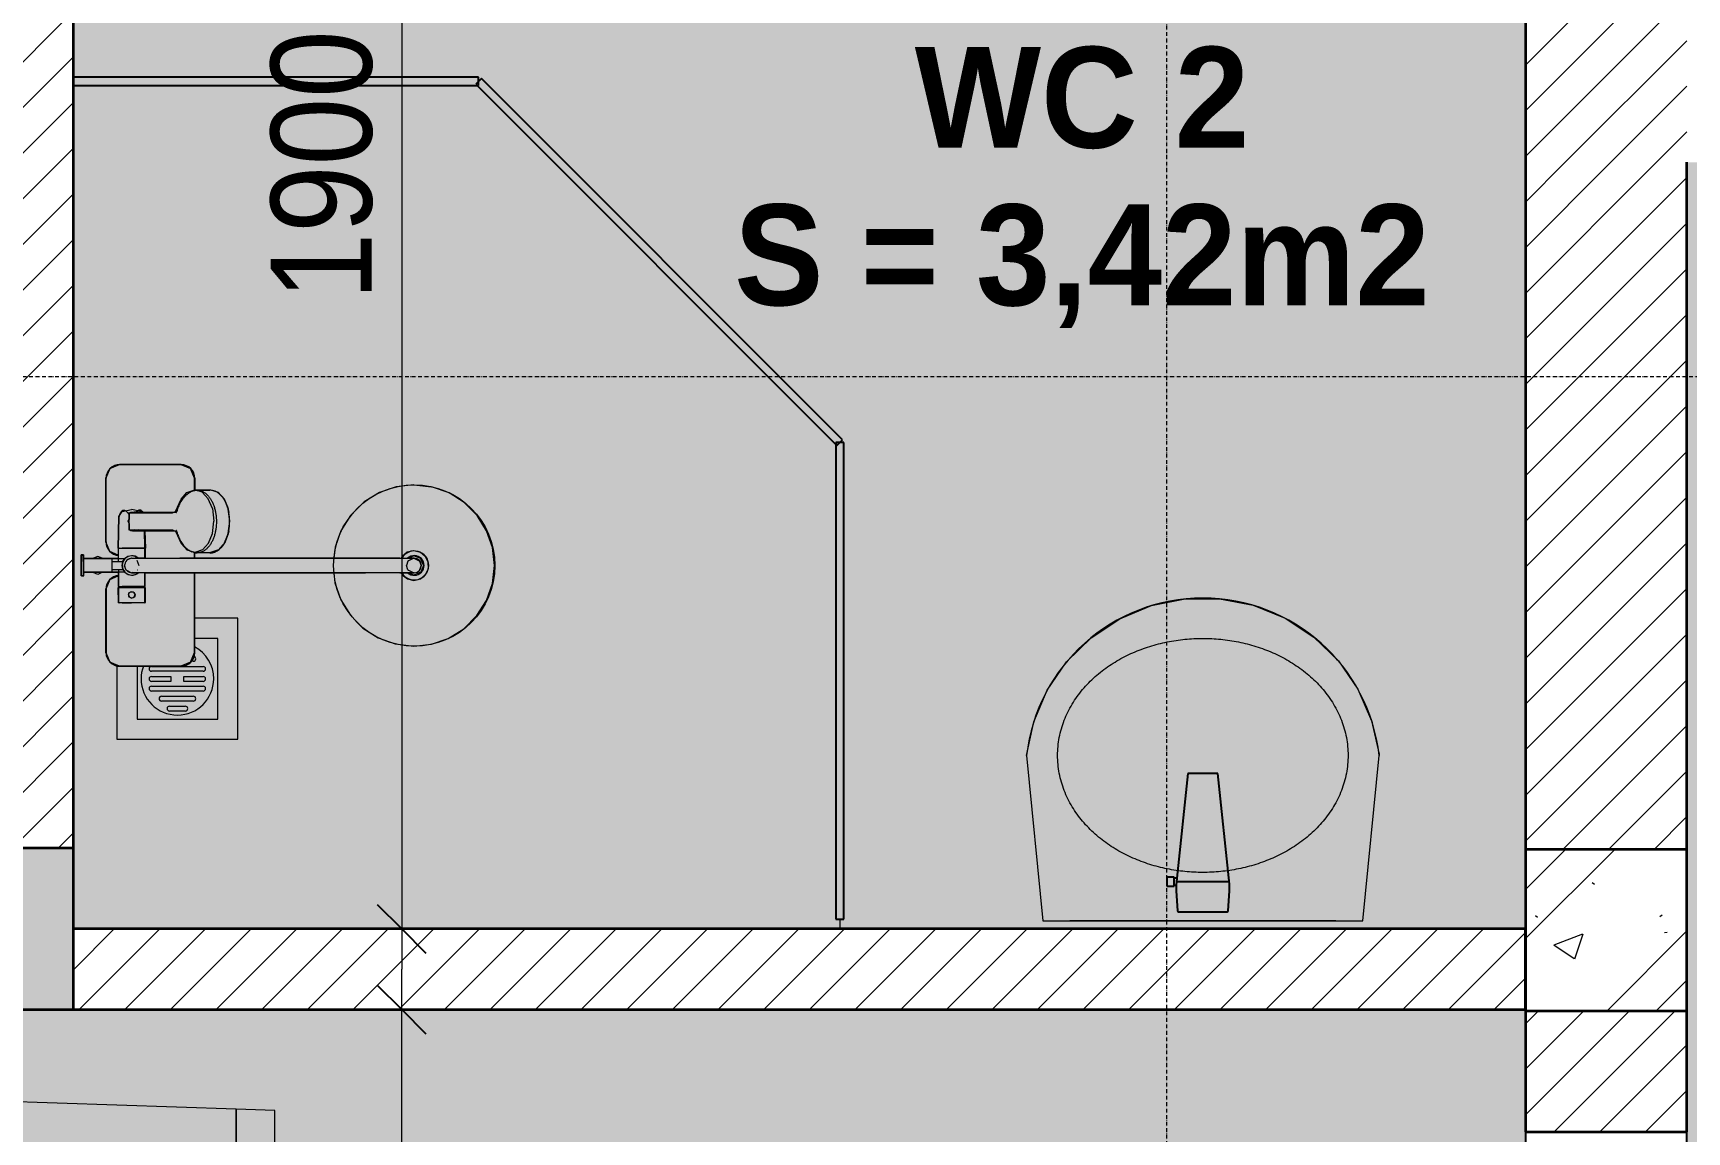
# Model space of a CAD drawing. Header units: millimetres. Extents: x 31444 to 224909, y 392 to 78637.
# Drawn here: x 40003 to 42053, y 64685 to 66047 of the extents above; entities that cross this region are included whole.
import ezdxf

# ---------------------------------------------------------------- set-up
doc = ezdxf.new("R2010")
doc.units = ezdxf.units.MM
doc.linetypes.add('Dash - Tight', pattern=[4.5, 3, -1.5])
doc.linetypes.add('Dash Dot 3_16_', pattern=[7.9375, 4.7625, -1.5875, 0, -1.5875])
for name, color, linetype, lineweight in [('0-1', 7, 'Continuous', 5), ('A-ANNO-DIMS', 211, 'Continuous', 9), ('A-ANNO-DIMS-50', 211, 'Continuous', 9), ('A-DETL-GENF-1', 7, 'Continuous', 18), ('A-DETL-GENF-3', 92, 'Dash - Tight', 18), ('A-DETL-GENF-4', 9, 'Continuous', 18), ('A-DETL-MEDM', 33, 'Continuous', 35), ('A-DETL-THIN', 151, 'Continuous', 18), ('A-DOOR', 31, 'Continuous', 18), ('A-DOOR-FRAM', 31, 'Continuous', 25), ('A-FLOR-2', 7, 'Continuous', 18), ('A-GLAZ-CURT-1', 253, 'Continuous', 18), ('A-GLAZ-CURT-2', 50, 'Continuous', 25), ('A-WALL-2', 250, 'Continuous', 35), ('A-WALL-6', 113, 'Continuous', 35), ('A-WALL-PATT-1', 9, 'Continuous', 18), ('A-WALL-PATT-2', 111, 'Continuous', 18), ('G-ANNO-SYMB-1', 111, 'Dash Dot 3_16_', 18), ('G-ANNO-TEXT-1', 7, 'Continuous', 9), ('I-FURN-1', 253, 'Continuous', 18), ('M-EQPM-1', 253, 'Continuous', 18), ('M-EQPM-2', 7, 'Continuous', 18), ('P-SANR-FIXT', 6, 'Continuous', 18), ('P-SANR-FIXT-1', 253, 'Continuous', 18), ('P-SANR-FIXT-2', 221, 'Continuous', 25)]:
    doc.layers.add(name, color=color, linetype=linetype, lineweight=lineweight)
doc.layers.add('A-DETL-GENF-2', color=7, linetype='Continuous', lineweight=18, transparency=0.2)
doc.styles.add('Arial_B', font='arialbd.ttf', dxfattribs={"width": 0.95, "height": 125})
doc.styles.add('UTM Avo', font='', dxfattribs={"width": 0.9, "height": 125})
doc.styles.get('UTM Avo').set_extended_font_data('UTM Avo')
doc.dimstyles.new('1_Dim_chi_tiet_2_5', dxfattribs={"dimscale": 304.8, "dimtxt": 124.912619, "dimasz": 0.19685, "dimexe": 0.164042, "dimexo": 0.0625, "dimgap": 0.016404, "dimtad": 1, "dimdec": 0, "dimrnd": 5, "dimzin": 0, "dimdsep": 46, "dimtxsty": 'UTM Avo', "dimblk1": 'OBLIQUE', "dimblk2": 'OBLIQUE', "dimsah": 1, "dimcen": 0.09, "dimdle": 0.164042, "dimazin": 0, "dimtfac": 1, "dimtdec": 4, "dimtix": 1, "dimtmove": 0, "dimatfit": 3, "dimfxl": 0.328084, "dimfxlon": 1, "dimtvp": 1, "dimtolj": 1, "dimtzin": 0, "dimarcsym": 2})
pattern_1 = [(45, (0, 0), (-28.284271, 28.284271), [])]
pattern_2 = [(50, (0, 0), (364.3679, -31.8783), [38.1, -419.1]), (355, (0, 0), (-70.4859, 382.1133), [30.48, -335.28]), (100.451, (30.36, -2.66), (293.885, 350.2334), [32.38, -356.18]), (46.184, (0, 101.6), (542.1585, -84.0858), [57.15, -628.65]), (96.636, (45.2, 94.6), (474.805, 494.8554), [48.57, -534.27]), (351.184, (0, 101.6), (474.8102, 494.85), [45.72, -502.92]), (21, (50.8, 76.2), (303.2285, -204.5305), [38.1, -419.1]), (326, (50.8, 76.2), (123.6039, 368.376), [30.48, -335.28]), (71.451, (76.07, 59.16), (426.8341, 163.8427), [32.38, -356.18]), (37.5, (0, 0), (6.17665, 169.11015), [3.353, -327.863, 3.353, -337.007, -336.55]), (37.5, (0, 0), (6.17665, 169.11015), [-671.576, 3.353, -333.197]), (7.5, (0, 0), (133.63888, 200.3615), [3.353, -190.703, 3.353, -320.243, -128.27]), (7.5, (0, 0), (133.63888, 200.3615), [-517.652, 3.353, -124.917]), (327.5, (-113.28, 0), (271.18182, -11.45836), [3.353, -123.647, 3.353, -392.887, -525.78]), (327.5, (-113.28, 0), (271.18182, -11.45836), [-523.24, 3.353, -522.427]), (317.5, (-164.08, 0), (296.2585, 50.85285), [3.353, -161.747, 3.353, -259.791, -373.38]), (317.5, (-164.08, 0), (296.2585, 50.85285), [-428.244, 3.353, -370.027]), (45, (0, 0), (-125.7236, 125.7236), []), (45, (0, 190.5), (-125.7236, 125.7236), [])]

# ---------------------------------------------------------------- blocks, each defined once
blk = doc.blocks.new('bonruatreo - Chậu rửa-348246-TKCS_CĂN HỘ LOẠI 3 - MẶT BẰNG')
at = {"layer": 'P-SANR-FIXT-1'}
for p, q in [((-218.6, 205), (-198.4, 0)), ((198.4, 0), (218.6, 205)), ((-198.4, 0), (198.4, 0)), ((165, 0), (-165, 0))]:
    blk.add_line(p, q, dxfattribs=at)
at = {"layer": 'P-SANR-FIXT-1', "flags": 128}
blk.add_lwpolyline([(-218.6, 205), (-209.7, 246.6), (-192.9, 285.8), (-168.9, 321), (-138.6, 350.9), (-103.1, 374.4), (-63.7, 390.6), (-22, 398.9), (20.6, 399), (62.4, 391), (101.9, 375), (137.5, 351.7), (168, 322), (192.2, 287), (209.2, 247.9), (218.4, 206.4), (218.6, 205)], dxfattribs=at)
at = {"layer": 'P-SANR-FIXT-1'}
blk.add_arc((0, 180), 220, 6.525, 173.475, dxfattribs=at)
for points in [[(-180, 205), (-180, 212.4), (-178.6, 227.3), (-172.4, 248.8), (-162.5, 268.9), (-149.4, 287), (-133.8, 303), (-116.1, 316.6), (-96.9, 327.9), (-76.5, 336.8), (-55.2, 343.5), (-33.3, 347.9), (-11.2, 350.1), (11.1, 350.1), (33.3, 347.9), (55.2, 343.5), (76.5, 336.8), (96.9, 327.9), (116.1, 316.6), (133.8, 302.9), (149.5, 287), (162.5, 268.8), (172.4, 248.8), (178.6, 227.3), (180, 212.4), (180, 205)], [(180, 205), (180, 197.6), (178.6, 182.7), (172.4, 161.2), (162.5, 141.2), (149.5, 123), (133.8, 107.1), (116.1, 93.4), (96.9, 82.1), (76.5, 73.2), (55.2, 66.5), (33.3, 62.1), (11.1, 59.9), (-11.2, 59.9), (-33.3, 62.1), (-55.2, 66.5), (-76.5, 73.2), (-96.9, 82.1), (-116.1, 93.4), (-133.8, 107), (-149.4, 123), (-162.5, 141.1), (-172.4, 161.2), (-178.6, 182.7), (-180, 197.6), (-180, 205)]]:
    blk.add_open_spline(points, degree=3, dxfattribs=at)
at = {"layer": 'P-SANR-FIXT-2'}
for p, q in [((-18.5, 182.5), (-32.2, 52.9)), ((18.5, 182.5), (-18.5, 182.5)), ((33, 45.4), (18.5, 182.5)), ((-35.6, 54.2), (-44.7, 54.2)), ((-44.7, 54.2), (-44.7, 42.8)), ((-44.7, 42.8), (-35.6, 42.8)), ((-35.6, 52.9), (-35.6, 54.2)), ((-32.2, 52.9), (-35.6, 52.9)), ((-35.6, 44.2), (-35.6, 52.9)), ((-35.6, 42.8), (-35.6, 44.2)), ((-35.6, 44.2), (-33.1, 44.2)), ((-32.2, 52.9), (-33.1, 44.2)), ((32.7, 48.5), (-32.7, 48.5)), ((-33, 37.3), (-31.4, 12.2)), ((31.4, 12.2), (33, 37.3)), ((-30.2, 11), (30.2, 11))]:
    blk.add_line(p, q, dxfattribs=at)
for centre, radius, start, end in [((5.5, 41.4), 38.7, 175.8543, 186.034), ((-5.5, 41.4), 38.7, 353.966, 6.034), ((-30.1, 12.3), 1.3, 183.5997, 268.7722), ((30.1, 12.3), 1.3, 271.2278, 356.4003)]:
    blk.add_arc(centre, radius, start, end, dxfattribs=at)
blk = doc.blocks.new('93925000_0001 - 93925000_top_dwg_93925000_T-348115-TKCS_CĂN HỘ LOẠI 3 - MẶT BẰNG')
at = {"layer": 'P-SANR-FIXT'}
for p, q in [((-29.3, -30.4), (-108, -30.4)), ((29.3, -30.4), (108, -30.4)), ((-125, -47.4), (-125, -123.4)), ((-46.3, -78.4), (-46.3, -46.7)), ((-27.2, -47.1), (-26.1, -47.1)), ((21.5, -45.9), (60.6, -46.7)), ((125, -47.4), (125, -123.4)), ((-27.2, -77.9), (-26.1, -77.9)), ((-9, -412.5), (-9, -62.5)), ((9, -62.5), (9, -412.5)), ((43, -78.7), (21.5, -79.2)), ((43, -64.7), (43, -117.7)), ((65.8, -117.7), (65.8, -64.7)), ((42.7, -117.9), (42.7, -117.9)), ((43.2, -117.6), (43.2, -117.5)), ((65.6, -117.5), (65.6, -117.6)), ((66.1, -117.9), (66.1, -117.9)), ((-108, -140.4), (-9, -140.4)), ((9, -140.4), (16.1, -140.4)), ((15.4, -159.1), (15.8, -143.3)), ((108, -140.4), (92.7, -140.4)), ((93, -143.3), (93.4, -159.1))]:
    blk.add_line(p, q, dxfattribs=at)
at = {"layer": 'P-SANR-FIXT', "flags": 128}
for points in [[(-45.8, -46.1), (-27.2, -46.1), (-27.2, -78.9), (-45.8, -78.9)], [(-26.1, -46), (-26.1, -78.9), (-9, -79)], [(21.5, -47.4), (21.5, -79.1), (9, -79)]]:
    blk.add_lwpolyline(points, dxfattribs=at)
at = {"layer": 'P-SANR-FIXT'}
for centre, radius in [((-36.5, -62.5), 3.95), ((0, -412.5), 100)]:
    blk.add_circle(centre, radius, dxfattribs=at)
for centre, radius, start, end in [((-108, -47.4), 17, 90, 180), ((-29.3, -47.4), 17, 4.7626, 90), ((29.3, -47.4), 17, 90, 175.2374), ((108, -47.4), 17, 360, 90), ((-45.8, -46.6), 0.5, 90, 180), ((0, -62.5), 12, 318.5904, 221.4096), ((0, -62.5), 9, 90, 180.0008), ((0, -62.5), 9, 360, 90), ((45.7, -61.8), 2.59, 155.1929, 175.7071), ((45.9, -61.8), 2.75, 130.8294, 155.1929), ((46.1, -62.1), 3.08, 110.5459, 130.8294), ((54.4, -334.8), 275.9, 88.2683, 91.7343), ((59.7, -57.1), 10.5, 38.6491, 85.492), ((-45.8, -78.4), 0.5, 180, 270), ((-11.1, -67.1), 76.9, 1.7693, 4.1075), ((65.2, -72.4), 3.46, 323.2522, 79.3541), ((50.6, -157.9), 40.5, 119.697, 121.1761), ((51, -158.7), 41.5, 117.0276, 119.7085), ((52.2, -161.1), 44.1, 113.3199, 117.0258), ((51.7, -159.9), 42.8, 109.7779, 113.2977), ((52.5, -162.2), 45.2, 106.1472, 109.7766), ((53.2, -164.5), 47.7, 103.9355, 106.1665), ((39.1, -108.2), 10.4, 284.3956, 285.5116), ((40.8, -114.2), 4.19, 285.5116, 289.9665), ((40.2, -112.5), 6, 289.9665, 292.7061), ((41.4, -115.3), 2.96, 292.7061, 296.5405), ((41.3, -115.1), 3.16, 296.9591, 300.8286), ((41.8, -115.8), 2.26, 300.8286, 305.287), ((42.1, -116.4), 1.64, 305.287, 309.9326), ((42.6, -116.9), 0.906, 309.9326, 315.24), ((66.5, -116.6), 1.39, 229.6335, 235.1234), ((66.3, -116.8), 1.08, 225.1702, 229.6335), ((67.3, -115.4), 2.79, 235.1234, 238.7439), ((67.2, -115.6), 2.6, 238.7439, 243.4573), ((67.8, -114.4), 3.89, 243.9189, 246.8313), ((68.1, -113.8), 4.52, 246.843, 250.4792), ((68.3, -113.2), 5.24, 250.478, 254.0406), ((68.5, -112.7), 5.75, 254.0357, 256.0561), ((55.4, -165.2), 48.4, 73.8659, 76.0481), ((56.2, -162.4), 45.5, 70.241, 73.86), ((57.4, -159.2), 42.1, 66.6693, 70.2637), ((56.5, -161.3), 44.3, 62.9815, 66.6728), ((58, -158.4), 41.1, 60.2783, 62.9855), ((57.7, -158.9), 41.7, 58.8444, 60.2824), ((-108, -123.4), 17, 180, 270), ((32.6, -143.6), 16.9, 172.414, 179.1297), ((33.7, -143.7), 17.9, 164.9525, 172.4168), ((35.2, -144.2), 19.5, 157.9614, 164.9563), ((37.1, -144.9), 21.6, 151.4775, 157.9654), ((39.3, -146.1), 24, 145.4892, 151.4815), ((41.5, -147.6), 26.8, 139.9517, 145.4927), ((43.6, -149.4), 29.5, 134.7867, 139.9744), ((46.2, -152), 33.2, 130.0223, 134.7808), ((47.7, -153.8), 35.5, 125.4414, 130.0144), ((49.9, -156.8), 39.2, 121.1773, 125.4365), ((59.2, -156.4), 38.7, 54.5377, 58.8482), ((60.9, -154), 35.8, 50.0034, 54.5405), ((62.8, -151.7), 32.8, 45.1921, 50.0042), ((65, -149.6), 29.8, 40.0487, 45.1896), ((87.6, -128.4), 1.5, 180, 187.5386), ((87.6, -128.4), 1.5, 258.6057, 270), ((67.2, -147.7), 26.8, 34.5125, 40.0422), ((69.4, -146.2), 24.2, 28.5363, 34.4919), ((73.8, -143.9), 19.2, 21.6374, 28.9183), ((71.2, -145), 22.1, 15.4436, 21.6374), ((76.8, -143.4), 16.2, 7.1859, 15.4436), ((73.9, -143.8), 19.1, 1.2699, 7.1859), ((108, -123.4), 17, 270, 360), ((32.7, -159), 17.3, 181.3198, 222.2619), ((76, -159), 17.4, 317.3098, 358.6393), ((54.2, -123), 60.6, 259.1395, 270.1494), ((54.2, -119.5), 64.1, 270.1494, 280.3637), ((0, -412.5), 18, 120.2491, 59.7509), ((0, -412.5), 12.2, 137.7946, 42.2054), ((0, -412.5), 9, 180, 0)]:
    blk.add_arc(centre, radius, start, end, dxfattribs=at)
for points, degree in [([(-12.9, 0), (-12.9, -1.5), (-12.9, -3)], 2), ([(12.9, 0), (0, 0), (-12.8, 0)], 2), ([(12.8, 0), (12.9, 0), (12.9, 0)], 2), ([(12.9, 0), (12.9, -1.5), (12.9, -3)], 2), ([(-12.9, -3), (0, -3), (12.8, -3)], 2), ([(-12.8, -3), (-12.9, -3), (-12.9, -3)], 2), ([(-8.5, -3.8), (-8.5, -20.9), (-8.5, -38)], 2), ([(8.5, -3.8), (8.5, -20.9), (8.5, -38)], 2), ([(-8.5, -38), (0, -38), (8.5, -38)], 2), ([(-5, -38), (-5, -44.8), (-5, -51.6)], 2), ([(5, -38), (5, -44.8), (5, -51.6)], 2), ([(-5, -46), (-15.5, -46), (-26.1, -46)], 2), ([(5, -46), (13.3, -46), (21.5, -46)], 2), ([(46.1, -59), (45.8, -59), (45.6, -59), (45.4, -59.1), (45.2, -59.1), (45, -59.2)], 5), ([(65.6, -61.6), (65.6, -60.8), (65.5, -60), (64.3, -59), (63.5, -59), (62.7, -59)], 5), ([(43.2, -61.6), (43.1, -62.2), (43.3, -62.8), (43, -63.5), (43, -64.1), (43, -64.7)], 5), ([(42.8, -182.5), (33, -180.6), (24.7, -176.4), (19.9, -170.7)], 3), ([(88.8, -170.8), (83.9, -176.5), (75.6, -180.7), (65.8, -182.5)], 3)]:
    blk.add_open_spline(points, degree=degree, dxfattribs=at)
for points, weights in [([(-9.3, -3), (-8.5, -3), (-8.5, -3.8)], [1, 0.707106775639, 1]), ([(9.3, -3), (8.5, -3), (8.5, -3.8)], [1, 0.707106765177, 1]), ([(21.5, -45.9), (21.5, -45.7), (21.5, -47.4)], [0.874147445041, 0.908470869121, 1]), ([(67.9, -74.4), (66.9, -75.7), (65.8, -76.4)], [1, 0.991614392871, 1]), ([(54.4, -167.3), (15.8, -167.3), (15.8, -143.6)], [1, 0.707106781187, 1]), ([(93, -143.6), (93, -167.3), (54.4, -167.3)], [1, 0.707106781187, 1])]:
    blk.add_rational_spline(points, weights, degree=2, dxfattribs=at)
blk.add_open_spline([(68, -50.6), (68.4, -51.1), (68.6, -51.7), (68.7, -53.5), (68.2, -54.7), (66.1, -57), (64.6, -58.1), (62.7, -59)], degree=3, knots=[0.3623591, 0.3623591, 0.3623591, 0.3623591, 0.4991435, 0.4991435, 0.7494159, 0.7494159, 0.9564651, 0.9564651, 0.9564651, 0.9564651], dxfattribs=at)
blk = doc.blocks.new('93925000_0001 - 93925000_top_dwg-348114-TKCS_CĂN HỘ LOẠI 3 - MẶT BẰNG')
blk.add_blockref('93925000_0001 - 93925000_top_dwg_93925000_T-348115-TKCS_CĂN HỘ LOẠI 3 - MẶT BẰNG', (0, 0))
blk = doc.blocks.new('93925000_0001 - 93925000_3D_low_dwg-348120-TKCS_CĂN HỘ LOẠI 3 - MẶT BẰNG')
at = {"layer": 'P-SANR-FIXT'}
for p, q in [((-13, 0.4), (-12.1, 0.4)), ((-13, -2.4), (-13, 0.4)), ((-12.1, 0.4), (-9.1, 0.4)), ((-9.1, 0.4), (-5, 0.4)), ((-5, 0.4), (0, 0.4)), ((0, 0.4), (5.1, 0.4)), ((5.1, 0.4), (9, 0.4)), ((9, 0.4), (12, 0.4)), ((12, 0.4), (13, 0.4)), ((13, -2.4), (13, 0.4)), ((-12.1, -2.4), (-13, -2.4)), ((-9.1, -2.4), (-12.1, -2.4)), ((-11.1, -20.1), (-8.9, -14.6)), ((-8.9, -25.2), (-11.1, -20.1)), ((-5, -2.4), (-9.1, -2.4)), ((-8.9, -45.6), (-8.9, -2.4)), ((-8.5, -53.6), (-8.5, -2.4)), ((0, -2.4), (-5, -2.4)), ((5.1, -2.4), (0, -2.4)), ((5.1, -2.4), (9, -2.4)), ((8.5, -2.4), (8.5, -53.6)), ((8.9, -2.4), (8.9, -45.6)), ((11.1, -20.1), (8.9, -15)), ((8.9, -25.6), (11.1, -20.1)), ((9, -2.4), (12, -2.4)), ((12, -2.4), (13, -2.4)), ((13, -2.4), (12, -2.4)), ((-125, -47), (-120, -35)), ((-120, -35), (-125, -47)), ((-120, -35), (-108, -30)), ((-108, -30), (-120, -35)), ((-108, -30), (-29.2, -30)), ((-29.2, -30), (-108, -30)), ((-29.2, -30), (-17.2, -35)), ((-17.2, -35), (-29.2, -30)), ((-17.2, -35), (-12.8, -45.6)), ((-12.8, -45.6), (-17.2, -35)), ((17.2, -35), (12.8, -45.6)), ((12.8, -45.6), (17.2, -35)), ((17.2, -35), (29.2, -30)), ((17.2, -35), (29.2, -30)), ((29.2, -30), (108, -30)), ((108, -30), (29.2, -30)), ((108, -30), (120, -35)), ((120, -35), (108, -30)), ((120, -35), (125, -47)), ((125, -47), (120, -35)), ((-125, -123), (-125, -47)), ((-125, -47), (-125, -123)), ((-46.3, -45.7), (-27.2, -45.6)), ((-46.3, -46.9), (-46.3, -45.7)), ((-46.3, -50.5), (-46.3, -46.9)), ((-46.3, -50.5), (-46.3, -56.1)), ((-46.3, -56.1), (-46.3, -62.1)), ((-40.5, -62.1), (-39.4, -59.4)), ((-36.6, -58.1), (-39.4, -59.4)), ((-36.6, -58.1), (-33.6, -59.3)), ((-33.6, -59.3), (-32.5, -62.1)), ((-27.2, -46.8), (-27.2, -45.6)), ((-27.2, -46.8), (-27.2, -50.4)), ((-27.2, -56), (-27.2, -50.4)), ((-27.2, -62.1), (-27.2, -56)), ((-26.1, -46.8), (-26.1, -45.6)), ((-8.5, -45.6), (-26.1, -45.6)), ((-26.1, -46.8), (-26.1, -50.4)), ((-26.1, -56), (-26.1, -50.4)), ((-26.1, -62.1), (-26.1, -56)), ((-11.1, -57.5), (-12, -62.1)), ((-11.2, -57.7), (-12, -62.1)), ((-8.5, -53.6), (-11.2, -57.7)), ((-8.5, -53.6), (-11.2, -57.7)), ((-11.1, -57.5), (-11.2, -57.7)), ((-5.4, -54.9), (-9, -62.1)), ((-4.4, -50.9), (-8.5, -53.6)), ((-4.4, -50.9), (-8.5, -53.6)), ((-5.8, -55.2), (-5.4, -54.9)), ((-5.4, -54.9), (-5.6, -55.2)), ((0, -53.1), (-5.4, -54.9)), ((-4.6, -51), (-4.4, -50.9)), ((0, -50.1), (-4.4, -50.9)), ((4.4, -50.9), (0, -50.1)), ((2.5, -54.1), (0, -53.1)), ((4.4, -50.9), (4.6, -51)), ((4.4, -50.9), (8.5, -53.6)), ((4.4, -50.9), (8.5, -53.6)), ((9, -62.1), (6.4, -55.7)), ((21.5, -45.6), (8.5, -45.6)), ((11.1, -57.5), (8.5, -53.6)), ((11.2, -57.7), (8.5, -53.6)), ((11.2, -57.7), (8.5, -53.6)), ((11.1, -57.5), (11.2, -57.7)), ((12, -62.1), (11.2, -57.7)), ((12, -62.1), (11.2, -57.7)), ((21.5, -45.6), (60.6, -46.1)), ((21.5, -46.8), (21.5, -45.6)), ((21.5, -46.8), (21.5, -50.4)), ((21.5, -56), (21.5, -50.4)), ((21.5, -62.1), (21.5, -56)), ((44.3, -58.6), (44.2, -112.9)), ((65.4, -58.6), (44.3, -58.6)), ((52.7, -58.6), (54.8, -57.9)), ((54.8, -57.9), (56.9, -58.6)), ((60.6, -46.1), (66.7, -50.3)), ((65.4, -58.6), (65.4, -112.9)), ((66.7, -50.3), (69.5, -62.1)), ((125, -47), (125, -123)), ((125, -123), (125, -47)), ((-46.3, -68.1), (-46.3, -62.1)), ((-46.3, -73.7), (-46.3, -68.1)), ((-46.3, -77.3), (-46.3, -73.7)), ((-46.3, -78.5), (-46.3, -77.3)), ((-46.3, -78.5), (-27.2, -78.6)), ((-40.5, -62.1), (-39.3, -64.9)), ((-36.5, -66.1), (-39.3, -64.9)), ((-33.6, -64.8), (-36.5, -66.1)), ((-33.6, -64.8), (-32.5, -62.1)), ((-27.2, -68.2), (-27.2, -62.1)), ((-27.2, -73.8), (-27.2, -68.2)), ((-27.2, -77.4), (-27.2, -73.8)), ((-27.2, -78.6), (-27.2, -77.4)), ((-26.1, -68.2), (-26.1, -62.1)), ((-26.1, -73.8), (-26.1, -68.2)), ((-26.1, -77.4), (-26.1, -73.8)), ((-26.1, -78.6), (-26.1, -77.4)), ((-26.1, -78.6), (-9, -78.6)), ((-12, -62.1), (-11.2, -66.5)), ((-12, -62.1), (-11.2, -66.5)), ((-11.1, -66.7), (-11.2, -66.5)), ((-11.2, -66.5), (-9, -69.8)), ((-11.1, -66.7), (-9, -69.9)), ((-9, -62.1), (-8.3, -63.4)), ((-9, -62.1), (-9, -66.3)), ((-9, -79.5), (-9, -66.3)), ((-9, -79.5), (-9, -94.5)), ((-5.5, -69), (-5.4, -69.3)), ((6.4, -68.5), (0, -71.1)), ((9, -62.1), (9, -66.5)), ((9, -79.6), (9, -66.5)), ((9, -69.8), (11.2, -66.5)), ((9, -69.8), (11.2, -66.5)), ((9, -69.8), (11.1, -66.7)), ((9, -78.6), (21.5, -78.6)), ((9, -79.6), (9, -94.6)), ((11.1, -66.7), (12, -62.1)), ((11.1, -66.7), (11.2, -66.5)), ((11.2, -66.5), (12, -62.1)), ((21.5, -68.2), (21.5, -62.1)), ((21.5, -73.8), (21.5, -68.2)), ((21.5, -77.4), (21.5, -73.8)), ((21.5, -78.6), (21.5, -77.4)), ((21.5, -78.6), (44.3, -78.3)), ((43.3, -68.3), (43.7, -64)), ((43.3, -68.3), (44.3, -66.3)), ((44.3, -70.3), (43.3, -68.3)), ((66.3, -68.3), (65.4, -66.3)), ((65.4, -70.2), (66.3, -68.3)), ((65.4, -74.7), (66.7, -73.9)), ((66.3, -68.3), (65.8, -62.4)), ((66.7, -73.9), (69.5, -62.1)), ((-9, -94.5), (-9, -122.1)), ((9, -94.6), (9, -122.1)), ((-9, -122.1), (-9, -352.1)), ((9, -352.1), (9, -122.1)), ((42.7, -116.4), (27.2, -123.6)), ((44.2, -112.9), (42.7, -116.4)), ((65.4, -112.9), (67, -116.4)), ((67, -116.4), (82.2, -123.4)), ((-120, -135), (-125, -123)), ((-125, -123), (-120, -135)), ((-108, -140), (-120, -135)), ((-120, -135), (-108, -140)), ((-9, -140), (-108, -140)), ((-108, -140), (-9, -140)), ((16.1, -140), (9, -140)), ((9, -140), (16.1, -140)), ((16, -140.4), (19, -131.1)), ((16, -140.4), (16, -160.1)), ((19.3, -150.1), (16, -140.4)), ((27.2, -123.6), (19, -131.1)), ((82.2, -123.4), (90.4, -130.7)), ((90.4, -130.7), (93.7, -140.4)), ((90.7, -149.6), (93.7, -140.4)), ((93.7, -140.4), (93.7, -160.1)), ((108, -140), (94.1, -140)), ((94.1, -140), (108, -140)), ((108, -140), (120, -135)), ((108, -140), (120, -135)), ((125, -123), (120, -135)), ((120, -135), (125, -123)), ((16, -160.1), (18.8, -169)), ((19.3, -169.7), (16, -160.1)), ((27.5, -157.3), (19.3, -150.1)), ((27.5, -157.3), (39.8, -162.4)), ((39.8, -162.4), (54.8, -164.2)), ((70.6, -162.2), (54.8, -164.2)), ((70.6, -162.2), (82.5, -157.2)), ((90.7, -149.6), (82.5, -157.2)), ((93.7, -160.1), (90.7, -169.3)), ((25.5, -175.3), (19.3, -169.7)), ((27.2, -176.8), (25.5, -175.3)), ((39.8, -182), (27.5, -177)), ((35.8, -180.4), (39.6, -182)), ((39.6, -182), (54.8, -183.9)), ((39.8, -182), (54.8, -183.9)), ((54.8, -183.9), (69.9, -181.9)), ((54.8, -183.9), (69.3, -182.2)), ((69.9, -181.9), (69.3, -182.2)), ((69.9, -181.9), (70.6, -181.9)), ((82.5, -176.8), (70.6, -181.9)), ((82.2, -177), (79.6, -178.1)), ((90.7, -169.3), (82.5, -176.8)), ((90.6, -169.4), (88.2, -171.6)), ((-42.5, -321.4), (-61.8, -333.3)), ((-21.4, -314.2), (-42.5, -321.4)), ((-9, -312.8), (-21.4, -314.2)), ((22.5, -314.4), (9, -312.9)), ((43, -321.6), (22.5, -314.4)), ((61.9, -333.3), (43, -321.6)), ((-61.8, -333.3), (-77.7, -348.9)), ((78.8, -350.3), (61.9, -333.3)), ((-89.8, -367.9), (-97.3, -388.9)), ((-77.7, -348.9), (-89.8, -367.9)), ((-9, -374.4), (-9, -352.1)), ((9, -374.3), (9, -352.1)), ((90.5, -369.3), (78.8, -350.3)), ((-97.3, -388.9), (-100, -411.9)), ((-9, -394.7), (-9, -374.4)), ((9, -394.5), (9, -374.3)), ((97.6, -390.1), (90.5, -369.3)), ((-16.7, -404), (-18.5, -411.9)), ((-11.8, -397.7), (-16.7, -404)), ((-12, -411.9), (-9, -404.4)), ((-9, -396.3), (-11.8, -397.7)), ((-9, -394.7), (-9, -407.6)), ((-5.4, -404.7), (-9, -411.9)), ((-9, -407.6), (-9, -411.9)), ((-5.4, -404.7), (-6.3, -405.5)), ((-5.4, -404.7), (0, -402.9)), ((5.4, -404.7), (0, -402.9)), ((9, -411.9), (5.4, -404.7)), ((5.4, -404.7), (6.2, -405.3)), ((9, -394.5), (9, -407.4)), ((11.7, -397.6), (9, -396.3)), ((12, -411.9), (9, -404.9)), ((9, -411.9), (9, -407.4)), ((11.7, -397.6), (16.7, -403.7)), ((11.7, -397.6), (16.7, -403.7)), ((16.7, -403.7), (18.5, -411.9)), ((16.7, -403.7), (18.5, -411.9)), ((100, -411.9), (97.6, -390.1)), ((-100, -411.9), (-97.6, -433.8)), ((-18.5, -411.9), (-18.5, -411.9)), ((-18.5, -411.9), (-16.5, -420.1)), ((-16.5, -420.1), (-11.3, -426.5)), ((-8.3, -420.6), (-12, -411.9)), ((-11.3, -426.5), (-3.9, -430)), ((-9, -411.9), (-9, -411.9)), ((0, -423.9), (-8.3, -420.6)), ((-5.4, -419.1), (-6.2, -418.4)), ((0, -420.9), (-5.4, -419.1)), ((0, -420.9), (-5.4, -419.1)), ((-3.9, -430), (4.1, -429.9)), ((5.4, -419.1), (0, -420.9)), ((5.4, -419.1), (0, -420.9)), ((8.7, -420.2), (0, -423.9)), ((4.1, -429.9), (11.7, -426.2)), ((5.4, -419.1), (9, -411.6)), ((5.4, -419.1), (9, -411.9)), ((6.2, -418.4), (5.4, -419.1)), ((8.7, -420.2), (12, -411.9)), ((9, -411.6), (9, -411.9)), ((16.5, -420.1), (11.7, -426.2)), ((18.5, -411.9), (16.5, -420.1)), ((18.5, -411.9), (18.5, -411.9)), ((100, -411.9), (97.5, -433.9)), ((-97.6, -433.8), (-90.5, -454.4)), ((89.8, -455.8), (97.5, -433.9)), ((-90.5, -454.4), (-78.4, -473.9)), ((78, -474.5), (89.8, -455.8)), ((-78.4, -473.9), (-62.2, -490.2)), ((-62.2, -490.2), (-43.5, -501.9)), ((42.9, -502.2), (61.9, -490.4)), ((61.9, -490.4), (78, -474.5)), ((-43.5, -501.9), (-22.2, -509.4)), ((-22.2, -509.4), (-0.1, -511.9)), ((-0.1, -511.9), (22.1, -509.4)), ((22.1, -509.4), (42.9, -502.2))]:
    blk.add_line(p, q, dxfattribs=at)
blk = doc.blocks.new('93925000_0001 - FMM 93925000-348244-TKCS_CĂN HỘ LOẠI 3 - MẶT BẰNG')
for name in ['93925000_0001 - 93925000_3D_low_dwg-348120-TKCS_CĂN HỘ LOẠI 3 - MẶT BẰNG', '93925000_0001 - 93925000_top_dwg-348114-TKCS_CĂN HỘ LOẠI 3 - MẶT BẰNG']:
    blk.add_blockref(name, (0, 0))
blk = doc.blocks.new('THU NUOC - THU NUOC-461820-TKCS_CĂN HỘ LOẠI 3 - MẶT BẰNG')
at = {"layer": 'M-EQPM-2'}
for p, q in [((-66.3, 70.6), (-66.3, -79.4)), ((83.7, 70.6), (-66.3, 70.6)), ((83.7, -21.1), (83.7, 70.6)), ((58.7, 45.6), (-41.3, 45.6)), ((-41.3, 45.6), (-41.3, -54.4)), ((58.7, -19.9), (58.7, 45.6)), ((-11, 23.3), (28.5, 23.3)), ((-1.1, 35.6), (18.5, 35.6)), ((18.5, 29.6), (-1.1, 29.6)), ((-23.3, 10.8), (40.9, 10.8)), ((40.9, 4.8), (-23.3, 4.8)), ((28.5, 17.3), (-11, 17.3)), ((-23.3, -1.2), (0.7, -1.2)), ((0.7, -7.2), (-23.3, -7.2)), ((-23.3, -13.6), (40.9, -13.6)), ((40.9, -19.6), (-23.3, -19.6)), ((0.7, -1.2), (0.7, -7.2)), ((16.7, -1.2), (40.9, -1.2)), ((16.7, -7.2), (16.7, -1.2)), ((40.9, -7.2), (16.7, -7.2)), ((-11, -26.1), (-7.9, -26.1)), ((-10.4, -32.1), (-11, -32.1)), ((-41.3, -54.4), (-12.3, -54.4)), ((-66.3, -79.4), (-12.3, -79.4))]:
    blk.add_line(p, q, dxfattribs=at)
for centre, radius, start, end in [((8.7, -4.4), 45, 0, 180), ((8.7, -4.4), 45, 0, 180), ((-11, 20.3), 3, 90, 270), ((-1.1, 32.6), 3, 90, 270), ((18.5, 32.6), 3, 270, 90), ((28.5, 20.3), 3, 270, 90), ((-23.3, 7.8), 3, 90, 270), ((40.9, 7.8), 3, 270, 90), ((8.7, -4.4), 45, 180, 241.9782), ((8.7, -4.4), 45, 180, 241.9782), ((-23.3, -4.2), 3, 90, 270), ((-23.3, -16.6), 3, 90, 270), ((40.9, -4.2), 3, 270, 90), ((40.9, -16.6), 3, 270, 90), ((8.7, -4.4), 45, 339.7593, 360), ((8.7, -4.4), 45, 339.7593, 360), ((-11, -29.1), 3, 90, 270)]:
    blk.add_arc(centre, radius, start, end, dxfattribs=at)
blk = doc.blocks.new('System Panel - Glazed-850631-TKCS_CĂN HỘ LOẠI 3 - MẶT BẰNG')
at = {"layer": 'A-GLAZ-CURT-2'}
for p, q in [((251.1, 5), (-251.1, 5)), ((-251.1, 5), (-251.1, -5)), ((251.1, -5), (251.1, 5)), ((-251.1, -5), (251.1, -5))]:
    blk.add_line(p, q, dxfattribs=at)
blk = doc.blocks.new('System Panel - Glazed-850632-TKCS_CĂN HỘ LOẠI 3 - MẶT BẰNG')
at = {"layer": 'A-GLAZ-CURT-2'}
for p, q in [((295.3, 5), (-295.3, 5)), ((-295.3, 5), (-295.3, -5)), ((295.3, -5), (295.3, 5)), ((-295.3, -5), (295.3, -5))]:
    blk.add_line(p, q, dxfattribs=at)
blk = doc.blocks.new('System Panel - Glazed-850633-TKCS_CĂN HỘ LOẠI 3 - MẶT BẰNG')
at = {"layer": 'A-GLAZ-CURT-2'}
for p, q in [((316.6, 5), (-316.6, 5)), ((-316.6, 5), (-316.6, -5)), ((316.6, -5), (316.6, 5)), ((-316.6, -5), (316.6, -5))]:
    blk.add_line(p, q, dxfattribs=at)
blk = doc.blocks.new('RES_BAN AN 1 - RES_BAN AN 1-851490-TKCS_CĂN HỘ LOẠI 3 - MẶT BẰNG')
at = {"layer": 'I-FURN-1'}
for p, q in [((-425, 0), (-425, -1275)), ((425, 0), (-425, 0)), ((425, -1275), (425, 0)), ((-761.9, -113.5), (-425, -102.3)), ((-425, -102.3), (-425, -549.7)), ((425, -102.3), (425, -549.7)), ((761.9, -113.5), (425, -102.3)), ((-761.9, -113.5), (-809.6, -115.1)), ((-809.6, -115.1), (-809.6, -536.9)), ((-761.9, -538.5), (-761.9, -113.5)), ((-761.9, -538.5), (-761.9, -113.5)), ((761.9, -538.5), (761.9, -113.5)), ((761.9, -113.5), (761.9, -538.5)), ((809.6, -115.1), (761.9, -113.5)), ((809.6, -536.9), (809.6, -115.1)), ((-809.6, -536.9), (-761.9, -538.5)), ((-425, -549.7), (-761.9, -538.5)), ((425, -549.7), (761.9, -538.5)), ((761.9, -538.5), (809.6, -536.9)), ((-761.9, -743.8), (-425, -732.5)), ((-425, -732.5), (-425, -1180)), ((425, -732.5), (425, -1180)), ((761.9, -743.8), (425, -732.5)), ((-809.6, -745.3), (-761.9, -743.8)), ((-809.6, -1167.2), (-809.6, -745.3)), ((-761.9, -1168.8), (-761.9, -743.8)), ((-761.9, -743.8), (-761.9, -1168.8)), ((761.9, -743.8), (809.6, -745.3)), ((761.9, -1168.8), (761.9, -743.8)), ((761.9, -1168.8), (761.9, -743.8)), ((809.6, -745.3), (809.6, -1167.2)), ((-761.9, -1168.8), (-809.6, -1167.2)), ((809.6, -1167.2), (761.9, -1168.8)), ((-425, -1180), (-761.9, -1168.8)), ((425, -1180), (761.9, -1168.8)), ((-425, -1275), (425, -1275))]:
    blk.add_line(p, q, dxfattribs=at)
blk = doc.blocks.new('NCV_TKTC_TANG 1_rvt-1-TKCS_CĂN HỘ LOẠI 3 - MẶT BẰNG')
at = {"layer": 'A-WALL-PATT-1'}
h = blk.add_hatch(dxfattribs=at)
h.set_pattern_fill('FP_1', color=256, style=0, pattern_type=2)
h.set_pattern_definition(pattern_1)
h.paths.add_polyline_path([(40034.3, 65036.9), (40052.6, 65036.9), (40052.6, 66836.9), (39952.6, 66836.9), (39952.6, 65036.9)])
h = blk.add_hatch(dxfattribs=at)
h.set_pattern_fill('FP_1', color=256, style=0, pattern_type=2)
h.set_pattern_definition(pattern_1)
h.paths.add_polyline_path([(41704, 64836.9), (41852.6, 64836.9), (41852.6, 64936.9), (40052.6, 64936.9), (40052.6, 64836.9), (41537, 64836.9)])
h.paths.add_polyline_path([(38152.6, 64836.9), (39947.6, 64836.9), (39947.6, 64936.9), (38152.6, 64936.9), (38152.6, 64842.2)])
at = {"layer": 'A-FLOR-2'}
for p, q in [((41852.6, 64936.9), (41852.6, 66836.9)), ((41002.6, 64948.9), (41002.6, 64936.9))]:
    blk.add_line(p, q, dxfattribs=at)
at = {"layer": 'A-WALL-2'}
for p, q in [((40052.6, 65036.9), (40052.6, 66836.9)), ((41852.6, 64936.9), (40052.6, 64936.9)), ((41852.6, 64836.9), (41852.6, 64936.9)), ((40052.6, 64836.9), (41852.6, 64836.9))]:
    blk.add_line(p, q, dxfattribs=at)
at = {"layer": 'A-GLAZ-CURT-1'}
for name, p, rotation in [('System Panel - Glazed-850631-TKCS_CĂN HỘ LOẠI 3 - MẶT BẰNG', (40303.7, 65987.3), 180), ('System Panel - Glazed-850633-TKCS_CĂN HỘ LOẠI 3 - MẶT BẰNG', (40778.7, 65763.5), 135.0000000000011), ('System Panel - Glazed-850632-TKCS_CĂN HỘ LOẠI 3 - MẶT BẰNG', (41002.6, 65244.3), 90.00000000000081)]:
    blk.add_blockref(name, p, dxfattribs=dict(at, rotation=rotation))
at = {"layer": 'I-FURN-1'}
blk.add_blockref('RES_BAN AN 1 - RES_BAN AN 1-851490-TKCS_CĂN HỘ LOẠI 3 - MẶT BẰNG', (39492.6, 64826.9), dxfattribs=at)
at = {"layer": 'M-EQPM-1', "rotation": 180}
blk.add_blockref('THU NUOC - THU NUOC-461820-TKCS_CĂN HỘ LOẠI 3 - MẶT BẰNG', (40190.2, 65242.5), dxfattribs=at)
at = {"layer": 'P-SANR-FIXT-1', "rotation": 89.9999999999994}
blk.add_blockref('93925000_0001 - FMM 93925000-348244-TKCS_CĂN HỘ LOẠI 3 - MẶT BẰNG', (40062.6, 65387.3), dxfattribs=at)
at = {"layer": 'P-SANR-FIXT-1'}
blk.add_blockref('bonruatreo - Chậu rửa-348246-TKCS_CĂN HỘ LOẠI 3 - MẶT BẰNG', (41452.6, 64946.9), dxfattribs=at)
blk = doc.blocks.new('FD_05 - FD_05-1000x2200mm-835434-TKCS_CĂN HỘ LOẠI 3 - MẶT BẰNG')
at = {"layer": 'A-DETL-GENF-3'}
for p, q in [((470, 100), (470, 1120)), ((470, 1120), (510, 1120)), ((510, 1120), (510, 100)), ((510, 100), (470, 100))]:
    blk.add_line(p, q, dxfattribs=at)
blk.add_arc((510, 100), 1020, 92.2475, 180, dxfattribs=at)
at = {"layer": 'A-DOOR-FRAM'}
for p, q in [((-510, 100), (-545, 100)), ((-510, 60), (-510, 100)), ((545, 100), (510, 100)), ((510, 100), (510, 60)), ((-500, 60), (-510, 60)), ((-500, -100), (-500, 60)), ((510, 60), (500, 60)), ((500, 60), (500, -100)), ((-545, -100), (-500, -100)), ((500, -100), (545, -100))]:
    blk.add_line(p, q, dxfattribs=at)
blk = doc.blocks.new('DIMBLOCK7-TKCS_CĂN HỘ LOẠI 3 - MẶT BẰNG')
at = {"layer": 'A-ANNO-DIMS-50'}
for p, q in [((40459.6, 66886.9), (40459.6, 64886.9)), ((40559.6, 66836.9), (40409.6, 66836.9)), ((40459.6, 66836.9), (40559.6, 66836.9)), ((40559.6, 64936.9), (40409.6, 64936.9)), ((40459.6, 64936.9), (40559.6, 64936.9))]:
    blk.add_line(p, q, dxfattribs=at)
at = {"layer": 'A-ANNO-DIMS-50', "lineweight": 25}
for p, q in [((40459.6, 66836.9), (40429.6, 66866.9)), ((40459.6, 66836.9), (40489.6, 66806.9)), ((40459.6, 64936.9), (40429.6, 64966.9)), ((40459.6, 64936.9), (40489.6, 64906.9))]:
    blk.add_line(p, q, dxfattribs=at)
at = {"layer": 'A-ANNO-DIMS-50', "color": 0, "insert": (40297.3, 65715.8), "char_height": 125, "width": 410.824, "attachment_point": 1, "rotation": 90, "line_spacing_factor": 1.110334, "style": 'UTM Avo'}
blk.add_mtext('1900', dxfattribs=at)
blk = doc.blocks.new('_Oblique')
at = {"color": 0, "linetype": 'ByBlock', "lineweight": -2}
blk.add_line((-0.5, -0.5), (0.5, 0.5), dxfattribs=at)
blk = doc.blocks.new('DIMBLOCK42-TKCS_CĂN HỘ LOẠI 3 - MẶT BẰNG')
at = {"layer": 'A-ANNO-DIMS-50'}
for p, q in [((40459.6, 61786.9), (40459.6, 64886.9)), ((40359.6, 64836.9), (40509.6, 64836.9)), ((40459.6, 64836.9), (40359.6, 64836.9)), ((40359.6, 61836.9), (40509.6, 61836.9)), ((40459.6, 61836.9), (40359.6, 61836.9))]:
    blk.add_line(p, q, dxfattribs=at)
at = {"layer": 'A-ANNO-DIMS-50', "lineweight": 25}
for p, q in [((40459.6, 64836.9), (40429.6, 64866.9)), ((40459.6, 64836.9), (40489.6, 64806.9)), ((40459.6, 61836.9), (40429.6, 61866.9)), ((40459.6, 61836.9), (40489.6, 61806.9))]:
    blk.add_line(p, q, dxfattribs=at)
at = {"layer": 'A-ANNO-DIMS-50', "color": 0, "insert": (40297.3, 63165.8), "char_height": 125, "width": 410.824, "attachment_point": 1, "rotation": 90, "line_spacing_factor": 1.110334, "style": 'UTM Avo'}
blk.add_mtext('3000', dxfattribs=at)

msp = doc.modelspace()

# ---------------------------------------------------------------- hatches: boundary and pattern name
at = {"layer": 'A-DETL-GENF-1'}
msp.add_hatch(color=256, dxfattribs=at).paths.add_polyline_path([(41852.6, 61836.9), (41852.6, 64836.9), (38052.6, 64836.9), (38052.6, 68036.9), (37052.6, 68036.9), (37052.6, 64836.9), (35052.6, 64836.9), (35052.6, 61836.9), (37552.6, 61836.9), (37552.6, 61961.9), (38852.6, 61961.7), (38852.6, 61836.9), (41842.6, 61836.9)])
h = msp.add_hatch(color=256, dxfattribs=at)
h.paths.add_polyline_path([(40052.6, 64936.9), (41852.6, 64936.9), (41852.6, 66836.9), (40052.6, 66836.8), (40052.6, 64937)])
h.paths.add_polyline_path([(40128.8, 65378.3), (40128.8, 65378.3), (40130.7, 65378.3)])
h.paths.add_polyline_path([(40124.7, 65378.3), (40124.7, 65378.8), (40124.7, 65378.8)])
at = {"layer": 'A-DETL-GENF-2'}
h = msp.add_hatch(color=256, dxfattribs=at)
h.paths.add_polyline_path([(42371.8, 60936.9), (43176.1, 60936.9), (43214.9, 60942), (43251.1, 60957), (43282.2, 60980.9), (43306, 61011.9), (43321, 61048.1), (43326.1, 61086.9), (43326.1, 70578.4), (43321, 70617.2), (43306, 70653.4), (43282.2, 70684.5), (43251.1, 70708.3), (43214.9, 70723.3), (43176.1, 70728.4), (33202.6, 70728.4), (33163.7, 70723.3), (33127.6, 70708.3), (33096.5, 70684.5), (33072.7, 70653.4), (33057.7, 70617.2), (33052.6, 70578.4), (33052.6, 61086.9), (33057.7, 61048.1), (33072.7, 61011.9), (33096.5, 60980.9), (33127.6, 60957), (33163.7, 60942), (33202.6, 60936.9), (42202.6, 60936.9)])
h.paths.add_polyline_path([(37494.4, 61495.8), (37481.9, 61497.5), (37470.3, 61502.3), (37460.3, 61509.9), (37452.7, 61519.9), (37447.8, 61531.5), (37446.2, 61544), (37449.4, 61544), (37451.2, 61531.5), (37456.6, 61519.9), (37462.9, 61511.9), (37471.9, 61505), (37482.7, 61500.5), (37494.4, 61499), (37506.8, 61500.9), (37518.4, 61506.2), (37526.2, 61512.2), (37533.3, 61521.5), (37537.8, 61532.3), (37539.4, 61544), (37542.5, 61544), (37540.9, 61531.5), (37536.1, 61519.9), (37528.4, 61509.9), (37516.9, 61501.6), (37506, 61497.4)])
h.paths.add_polyline_path([(38112.6, 61511.9), (37552.6, 61511.9), (37552.6, 61636.9), (34352.6, 61636.9), (34352.6, 61561.9), (33652.6, 61561.9), (33652.6, 68136.9), (36152.5, 68136.9), (36152.5, 69836.9), (34352.6, 69836.9), (34352.6, 69761.9), (33652.6, 69761.9), (33652.6, 70111.9), (34352.6, 70111.9), (34352.6, 70036.9), (37552.6, 70036.9), (37552.7, 70111.9), (38852.6, 70111.9), (38852.7, 70036.9), (42402.6, 70036.9), (42402.6, 65886.9), (42052.6, 65886.9), (42052.5, 61635.3), (41852.6, 61635.3), (41852.6, 61636.9), (38852.6, 61636.9), (38852.6, 61511.9), (38152.6, 61511.9)])
h.paths.add_polyline_path([(34715.7, 70142), (34713.6, 70142), (34715.7, 70157.7), (34721.8, 70172.4), (34731.4, 70185), (34746, 70195.5), (34759.7, 70200.9), (34774.4, 70202.8), (34790.2, 70200.7), (34804.9, 70194.7), (34817.5, 70185), (34827.1, 70172.4), (34833.2, 70157.7), (34835.3, 70142), (34831.3, 70142), (34828.9, 70157.7), (34823.7, 70170.4), (34814.7, 70182.2), (34802.9, 70191.2), (34789.2, 70196.9), (34774.4, 70198.8), (34758.7, 70196.5), (34746, 70191.2), (34734.2, 70182.2), (34725.2, 70170.4), (34719.5, 70156.7), (34717.6, 70142)])
at = {"layer": 'A-DETL-GENF-4'}
h = msp.add_hatch(dxfattribs=at)
h.set_pattern_fill('FP_2', color=256, style=0, pattern_type=2)
h.set_pattern_definition(pattern_2)
h.paths.add_polyline_path([(38364.6, 61511.9), (38852.6, 61512.2), (38852.6, 61961.9), (37552.6, 61961.9), (37552.6, 61511.9), (37816.3, 61511.9)])
h.paths.add_polyline_path([(33652.6, 61561.9), (34352.6, 61562), (34352.6, 61911.9), (33652.6, 61911.9), (33652.6, 61636.9)])
h.paths.add_polyline_path([(41852.6, 61636.9), (42052.6, 61636.9), (42052.6, 61836.9), (41852.6, 61836.9), (41852.6, 61739.5)])
h.paths.add_polyline_path([(36952.6, 64836.9), (37052.6, 64836.9), (37052.6, 65036.9), (36952.6, 65036.9), (36952.6, 64936.9)])
h.paths.add_polyline_path([(40052.6, 64836.9), (40052.6, 65036.9), (39952.6, 65036.9), (39952.6, 64836.9), (40034.3, 64836.9)])
h.paths.add_polyline_path([(38152.6, 64836.9), (38152.6, 65036.9), (38052.6, 65036.9), (38052.6, 64836.9)])
h.paths.add_polyline_path([(33652.6, 64839), (33852.6, 64839), (33852.2, 65036.9), (33652.6, 65036.9), (33652.6, 65035.3)])
h.paths.add_polyline_path([(42037.9, 66736.9), (42052.6, 66736.9), (42052.6, 66936.9), (41852.6, 66936.9), (41852.6, 66736.9)])
h.paths.add_polyline_path([(33652.6, 67936.9), (33852.6, 67936.9), (33852.6, 68136.9), (33652.6, 68136.9), (33652.6, 68036.9)])
h.paths.add_polyline_path([(36952.6, 67936.9), (37052.6, 67936.9), (37052.6, 68136.9), (36952.6, 68136.9), (36952.6, 68036.9)])
h.paths.add_polyline_path([(38152.6, 67942), (38152.6, 68136.9), (38052.6, 68136.9), (38052.6, 67942), (38150.1, 67942)])
h.paths.add_polyline_path([(38052.6, 69761.9), (38852.6, 69761.9), (38852.6, 70111.9), (37552.6, 70111.9), (37552.6, 69761.9)])
h.paths.add_polyline_path([(33988.6, 69761.9), (34352.6, 69761.9), (34352.6, 70111.9), (33652.6, 70111.9), (33652.6, 69761.9)])
h.paths.add_polyline_path([(41852.6, 69836.9), (42052.6, 69836.9), (42052.6, 70036.9), (41852.6, 70036.9), (41852.6, 69836.9)])
h = msp.add_hatch(dxfattribs=at)
h.set_pattern_fill('FP_2', color=256, style=0, pattern_type=2)
h.set_pattern_definition(pattern_2)
h.paths.add_polyline_path([(41852.6, 64835.3), (42052.6, 64835.3), (42052.6, 65035.3), (41852.6, 65035.3), (41852.6, 64836.9)])
h.paths.add_polyline_path([(39947.6, 64836.9), (39952.6, 64836.9), (39952.6, 65036.9), (39947.6, 65036.9), (39947.6, 64936.7)])
at = {"layer": 'A-WALL-PATT-2'}
h = msp.add_hatch(dxfattribs=at)
h.set_pattern_fill('FP_1', color=256, style=0, pattern_type=2)
h.set_pattern_definition(pattern_1)
h.paths.add_polyline_path([(41852.6, 65886.9), (42052.6, 65886.9), (42052.6, 66736.9), (41852.6, 66736.9), (41852.6, 65999.6)])
h = msp.add_hatch(dxfattribs=at)
h.set_pattern_fill('FP_1', color=256, style=0, pattern_type=2)
h.set_pattern_definition(pattern_1)
h.paths.add_polyline_path([(41852.6, 61836.9), (42052.6, 61836.9), (42052.6, 63595.3), (41852.6, 63595.3), (41852.6, 61911.9)])
h.paths.add_polyline_path([(42052.6, 64685.3), (42052.6, 64835.3), (41852.6, 64835.3), (41852.6, 64685.3)])
h.paths.add_polyline_path([(41852.6, 65035.3), (42052.6, 65035.3), (42052.6, 65886.9), (41852.6, 65886.9)])

# ---------------------------------------------------------------- linework, layer by layer
at = {"layer": 'A-DETL-MEDM'}
for p, q in [((40052.6, 65036.9), (39952.6, 65036.9)), ((40052.6, 64836.9), (40052.6, 65036.9)), ((42052.6, 65035.3), (41852.6, 65035.3)), ((41852.6, 65035.3), (41852.6, 64835.3)), ((42052.6, 64835.3), (42052.6, 65035.3)), ((39952.6, 64836.9), (40052.6, 64836.9)), ((41852.6, 64835.3), (42052.6, 64835.3))]:
    msp.add_line(p, q, dxfattribs=at)
at = {"layer": 'A-DETL-THIN'}
for p, q in [((40052.6, 66836.9), (40052.6, 64936.9)), ((41852.6, 64936.9), (41852.6, 66736.9)), ((40052.6, 64936.9), (41852.6, 64936.9)), ((41852.6, 64836.9), (40052.6, 64836.9)), ((41852.6, 61836.9), (41852.6, 64836.9))]:
    msp.add_line(p, q, dxfattribs=at)
at = {"layer": 'A-WALL-6'}
for p, q in [((41852.6, 66736.9), (41852.6, 65035.3)), ((42052.6, 65035.3), (42052.6, 65886.9)), ((41852.6, 64835.3), (41852.6, 64685.3)), ((42052.6, 64685.3), (42052.6, 64835.3)), ((41852.6, 64685.3), (42052.6, 64685.3))]:
    msp.add_line(p, q, dxfattribs=at)
at = {"layer": 'G-ANNO-SYMB-1'}
for p, q in [((41407.8, 60079.7), (41407.8, 71564.3)), ((44567.7, 65621.1), (32168.1, 65621.1))]:
    msp.add_line(p, q, dxfattribs=at)

# ---------------------------------------------------------------- block references
at = {"layer": '0-1'}
msp.add_blockref('NCV_TKTC_TANG 1_rvt-1-TKCS_CĂN HỘ LOẠI 3 - MẶT BẰNG', (0, 0), dxfattribs=at)
at = {"layer": 'A-DOOR', "rotation": 89.99999999999991}
msp.add_blockref('FD_05 - FD_05-1000x2200mm-835434-TKCS_CĂN HỘ LOẠI 3 - MẶT BẰNG', (41952.6, 64140.3), dxfattribs=at)

# ---------------------------------------------------------------- texts
at = {"layer": 'G-ANNO-TEXT-1', "insert": (41302.8, 65855.8), "char_height": 125, "width": 961.4, "attachment_point": 5, "line_spacing_factor": 0.936439, "style": 'Arial_B'}
msp.add_mtext('\\pt570,1140,1710,2280,2850,3420,3990,4560,5130,5700,6270,6840,7410,7980,8550,9120,9690,10260,10830,11400,11970,12540,13110,13680,14250,14820,15390,15960,16530,17100,17670,18240;WC 2\\PS = 3,42m2 ', dxfattribs=at)

# ---------------------------------------------------------------- dimensions: what is measured, and where the dimension line sits
at = {"layer": 'A-ANNO-DIMS'}
for base, p1, p2, override, picture, middle in [((40459.6, 64936.9), (40559.6, 66836.9), (40559.6, 64936.9), {"dimpost": '<>', "dimfxl": 1900}, 'DIMBLOCK7-TKCS_CĂN HỘ LOẠI 3 - MẶT BẰNG', (40390, 65886.9)), ((40459.6, 64836.9), (40359.6, 61836.9), (40359.6, 64836.9), {"dimpost": '<>', "dimfxl": 3000}, 'DIMBLOCK42-TKCS_CĂN HỘ LOẠI 3 - MẶT BẰNG', (40390, 63336.9))]:
    dim = msp.add_linear_dim(base=base, p1=p1, p2=p2, angle=90, dimstyle='1_Dim_chi_tiet_2_5', override=override, dxfattribs=at)
    dim.commit()
    dim.dimension.update_dxf_attribs({"geometry": picture, "text_midpoint": middle})

doc.saveas('drawing.dxf')
